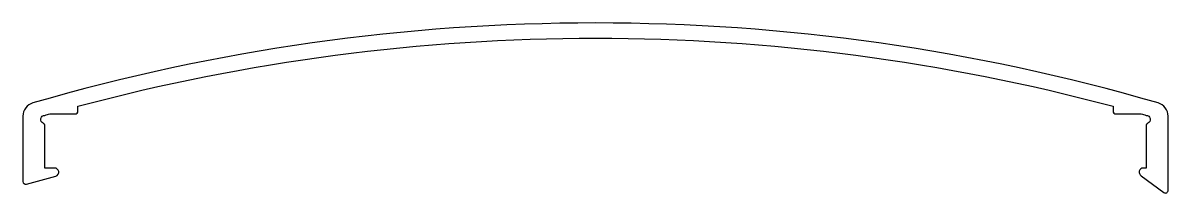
# Model space of a CAD drawing. Extents: x 672.1 to 755.3, y -16.4 to -4.1.
import ezdxf

# ---------------------------------------------------------------- set-up
doc = ezdxf.new("R2010")
doc.units = 0
doc.header["$LTSCALE"] = 15
doc.layers.get('0').update_dxf_attribs({"linetype": 'CONTINUOUS'})

msp = doc.modelspace()

# ---------------------------------------------------------------- linework, layer by layer
at = {"color": 0, "ltscale": 0.05}
msp.add_lwpolyline([(754.967, -16.358, 0.588544), (755.273, -16.188), (755.273, -10.826, 0.334279), (754.549, -9.865, 0.141639), (672.796, -9.865, 0.334279), (672.073, -10.826), (672.073, -15.549, 0.510864), (672.335, -15.738), (674.471, -15.163, 0.852245), (674.377, -14.578), (673.673, -14.578), (673.673, -11.521, 0.298217), (673.553, -11.338, -0.812836), (673.673, -10.763, -0.000624), (674.027, -10.663), (675.873, -10.663, 0.414214), (676.073, -10.463), (676.073, -10.105, -0.131119), (751.273, -10.105), (751.273, -10.463, 0.414214), (751.473, -10.663), (753.318, -10.663, -0.000624), (753.673, -10.763, -0.812836), (753.793, -11.338, 0.298217), (753.673, -11.521), (753.673, -14.578), (753.468, -14.578, 0.754137), (753.309, -15.133)], format="xyb", close=True, dxfattribs=at)

doc.saveas('drawing.dxf')
